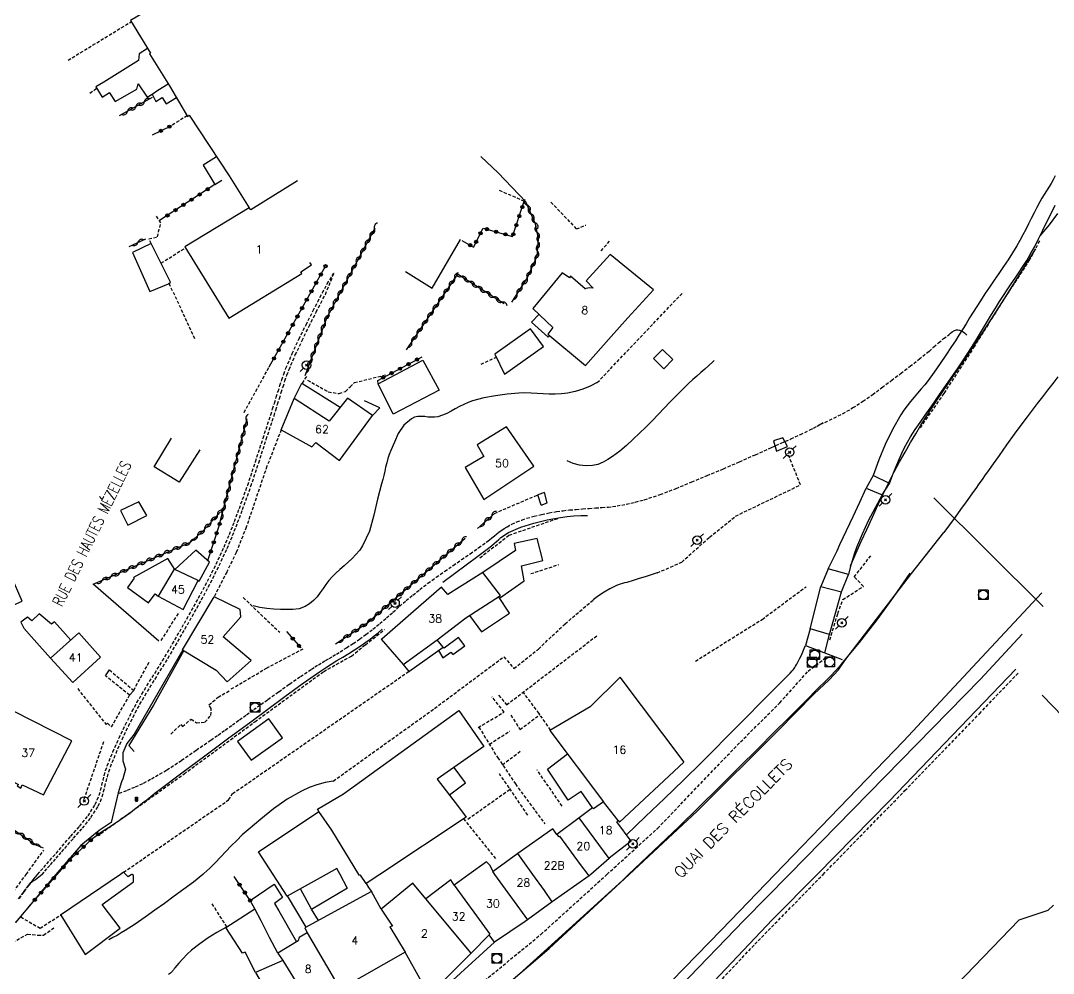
# Model space of a CAD drawing. Header units: millimetres. Extents: x 254999 to 256000, y 142999 to 144000.
# Drawn here: x 255425.9 to 255587.2, y 143655.5 to 143804.4 of the extents above; entities that cross this region are included whole.
import ezdxf
from ezdxf.enums import TextEntityAlignment as Align

# ---------------------------------------------------------------- set-up
doc = ezdxf.new("R2010")
doc.units = ezdxf.units.MM
doc.linetypes.add('DASHED', pattern=[0.75, 0.5, -0.25])
doc.layers.get('0').update_dxf_attribs({"linetype": 'CONTINUOUS'})
for name, color, linetype in [('W0001', 6, 'DASHED'), ('W0008', 7, 'CONTINUOUS'), ('W0010', 4, 'CONTINUOUS'), ('W0014', 7, 'CONTINUOUS'), ('W0017', 7, 'CONTINUOUS'), ('W0070', 7, 'DASHED'), ('W0071', 7, 'CONTINUOUS'), ('W0101', 7, 'CONTINUOUS'), ('W0104', 1, 'CONTINUOUS'), ('W0105', 7, 'CONTINUOUS'), ('W0112', 1, 'DASHED'), ('W0211', 2, 'CONTINUOUS'), ('W0214', 2, 'CONTINUOUS'), ('W0300', 7, 'CONTINUOUS'), ('W0310', 3, 'CONTINUOUS'), ('W0323', 7, 'CONTINUOUS'), ('W0333', 7, 'CONTINUOUS'), ('W0401', 7, 'CONTINUOUS'), ('W0420', 7, 'CONTINUOUS'), ('W0473', 7, 'CONTINUOUS'), ('W0510', 5, 'CONTINUOUS'), ('W0511', 5, 'CONTINUOUS'), ('W0989', 7, 'CONTINUOUS'), ('W0991', 7, 'CONTINUOUS'), ('W1102', 7, 'CONTINUOUS')]:
    doc.layers.add(name, color=color, linetype=linetype)
doc.styles.get("Standard").update_dxf_attribs({"font": 'romans.shx', "width": 0.85})

# ---------------------------------------------------------------- blocks, each defined once
blk = doc.blocks.new('T473')
for p, q in [((-0.166667, 0.166667), (0.166667, -0.166667)), ((-0.166667, -0.166667), (0.166667, 0.166667)), ((0.500001, 0.500001), (1.000002, 1.000002)), ((-1.000002, -1.000002), (-0.500001, -0.500001))]:
    blk.add_line(p, q)
blk.add_ellipse((0, 0), major_axis=(0.471405, 0.471405), ratio=1, start_param=5.4977871438, end_param=11.780972451)
blk = doc.blocks.new('T401')
for p, q in [((-0.3, 0.3), (0, 0.3)), ((-0.3, -0.25), (-0.3, 0.3)), ((-0.3, 0.15), (0, 0.15)), ((-0.3, 0), (0, 0)), ((0, 0.3), (0, -0.25)), ((-0.3, -0.15), (0, -0.15)), ((-0.3, -0.25), (-0.3, -0.3)), ((-0.3, -0.3), (0, -0.3)), ((0, -0.3), (0, -0.25))]:
    blk.add_line(p, q)
blk = doc.blocks.new('T420')
for p, q in [((0.75, 0.75), (-0.75, 0.75)), ((-0.75, 0.75), (-0.75, -0.75)), ((0.75, 0.75), (0.75, -0.75)), ((0.75, -0.75), (-0.75, -0.75))]:
    blk.add_line(p, q)
blk.add_ellipse((0, 0), major_axis=(-0.53, 0.53), ratio=1, start_param=3.926991, end_param=10.210176)
blk = doc.blocks.new('t310o')
at = {"color": 0, "linetype": 'Continuous'}
for centre, start, end in [((-0.5, 0.38), 216.8699, 323.1304), ((0.5, -0.37), 36.8699, 143.1303)]:
    blk.add_arc(centre, 0.625, start, end, dxfattribs=at)
blk = doc.blocks.new('t323o')
at = {"color": 0, "linetype": 'Continuous'}
for radius in [0.25, 0.15]:
    blk.add_circle((0, 0), radius, dxfattribs=at)

msp = doc.modelspace()

# ---------------------------------------------------------------- linework, layer by layer
at = {"layer": 'W0001'}
for points in [[(255429.26, 143671), (255429.7, 143671.51), (255430.14, 143672.02), (255430.59, 143672.52), (255431.04, 143673.03), (255431.48, 143673.53), (255431.92, 143674.04), (255432.36, 143674.55), (255432.8, 143675.07), (255434.16, 143676.65), (255435.57, 143678.22), (255436.9, 143679.87), (255438.03, 143681.67), (255438.37, 143682.4), (255438.65, 143683.16), (255438.89, 143683.93), (255439.09, 143684.71), (255439.27, 143685.49), (255439.47, 143686.26), (255439.69, 143687.03), (255439.95, 143687.79), (255440.82, 143689.95), (255441.76, 143692.08), (255442.77, 143694.18), (255443.83, 143696.25), (255444.56, 143697.59), (255445.32, 143698.92), (255446.12, 143700.22), (255446.92, 143701.52), (255447.73, 143702.82), (255448.54, 143704.11), (255449.33, 143705.42), (255450.1, 143706.74), (255451.97, 143710), (255453.81, 143713.26), (255455.6, 143716.57), (255457.27, 143719.93), (255458.18, 143721.91), (255459.02, 143723.93), (255459.82, 143725.96), (255460.59, 143728), (255461.89, 143731.64), (255463.11, 143735.3), (255464.3, 143738.98), (255465.5, 143742.65), (255465.79, 143743.55), (255466.07, 143744.46), (255466.35, 143745.37), (255466.63, 143746.28), (255466.91, 143747.19), (255467.21, 143748.09), (255467.52, 143748.99), (255467.86, 143749.88), (255468.83, 143752.16), (255469.88, 143754.41), (255470.98, 143756.63), (255472.09, 143758.85), (255472.8, 143760.24), (255473.53, 143761.62), (255474.95, 143765.1)], [(255517.5, 143671), (255525.41, 143678.19), (255538.36, 143691.69), (255544.51, 143697.8), (255548.93, 143702.75), (255551.75, 143704.91)], [(255429.26, 143671), (255429.03, 143670.76), (255428.77, 143670.55), (255428.5, 143670.36), (255428.22, 143670.18), (255427.95, 143670), (255427.68, 143669.8), (255427.43, 143669.58), (255427.2, 143669.34), (255426.4, 143668.27), (255425.61, 143667.18)], [(255484.45, 143642.47), (255487.91, 143646.83), (255495.49, 143652.03), (255507.18, 143661.62), (255517.5, 143671)]]:
    msp.add_lwpolyline(points, dxfattribs=at)
at = {"layer": 'W0008'}
for points in [[(255520.55, 143677.21), (255523.53, 143680.03), (255526.5, 143682.88), (255529.45, 143685.73), (255532.38, 143688.61), (255534.24, 143690.46), (255536.09, 143692.32), (255537.94, 143694.19), (255539.78, 143696.06), (255541.08, 143697.37), (255542.39, 143698.68), (255543.69, 143699.99), (255544.99, 143701.31), (255545.36, 143701.68), (255545.74, 143702.04), (255546.11, 143702.42), (255546.47, 143702.81), (255546.61, 143702.98), (255546.74, 143703.16), (255546.87, 143703.35), (255546.99, 143703.53), (255547.16, 143703.84), (255547.33, 143704.14), (255547.49, 143704.45), (255547.64, 143704.77), (255547.88, 143705.27), (255548.11, 143705.77), (255548.33, 143706.28), (255548.54, 143706.79)], [(255548.54, 143706.79), (255554.27, 143704.6)]]:
    msp.add_lwpolyline(points, dxfattribs=at)
at = {"layer": 'W0010'}
for points in [[(255555.57, 143719.22), (255556.41, 143721.12), (255557.25, 143723.02), (255558.11, 143724.91), (255558.97, 143726.8), (255559.61, 143728.2), (255560.26, 143729.59), (255560.91, 143730.98), (255561.59, 143732.35), (255562.4, 143733.9), (255563.23, 143735.44), (255564.08, 143736.96), (255564.95, 143738.48), (255565.75, 143739.83), (255566.57, 143741.18), (255567.4, 143742.51), (255568.25, 143743.84), (255569.11, 143745.15), (255569.99, 143746.46), (255570.88, 143747.76), (255571.77, 143749.06), (255572.66, 143750.35), (255573.55, 143751.65), (255574.43, 143752.95), (255575.3, 143754.27), (255577.64, 143757.85), (255579.95, 143761.46), (255582.23, 143765.08), (255584.49, 143768.72)], [(255491.85, 143716.66), (255493.69, 143718.01), (255495.53, 143719.37), (255497.36, 143720.74), (255499.19, 143722.12), (255499.55, 143722.41), (255499.9, 143722.71), (255500.25, 143723.02), (255500.6, 143723.32), (255500.95, 143723.62), (255501.33, 143723.91), (255501.71, 143724.17), (255502.12, 143724.4), (255504.07, 143725.25), (255506.1, 143725.9), (255508.16, 143726.38), (255510.24, 143726.78), (255511.29, 143726.94), (255512.35, 143727.04), (255513.41, 143727.08), (255514.47, 143727.06)], [(255528.76, 143678.45), (255531.86, 143681.51), (255534.97, 143684.58), (255538.07, 143687.65), (255541.16, 143690.73), (255543.54, 143693.1), (255545.92, 143695.47), (255548.3, 143697.85), (255550.66, 143700.24), (255551.54, 143701.11), (255552.42, 143701.98), (255553.29, 143702.87), (255554.12, 143703.79), (255556.98, 143707.23), (255559.72, 143710.76), (255562.34, 143714.38), (255564.86, 143718.08)], [(255438.7, 143677.74), (255439.64, 143678.33), (255440.57, 143678.95), (255441.5, 143679.57), (255442.41, 143680.22), (255443.06, 143680.69), (255443.71, 143681.18), (255444.34, 143681.67), (255444.98, 143682.17), (255445.61, 143682.67), (255446.25, 143683.17), (255446.88, 143683.67), (255447.52, 143684.16), (255451.09, 143686.85), (255454.67, 143689.53), (255458.26, 143692.19), (255461.86, 143694.84), (255464.53, 143696.82), (255467.21, 143698.81), (255469.9, 143700.77), (255472.63, 143702.67), (255473.52, 143703.27), (255474.43, 143703.84), (255475.34, 143704.4), (255476.26, 143704.96), (255477.17, 143705.51), (255478.08, 143706.08), (255478.98, 143706.67), (255479.86, 143707.28), (255480.51, 143707.76), (255481.15, 143708.26), (255481.77, 143708.77), (255482.39, 143709.3)], [(255451.43, 143705.98), (255446.69, 143697.46), (255442.83, 143691.13), (255443.67, 143690.21)], [(255520.9, 143671), (255528.76, 143678.45)], [(255496.67, 143635.46), (255489.25, 143643.39), (255501.02, 143652.93), (255519.92, 143670.07), (255520.9, 143671)]]:
    msp.add_lwpolyline(points, dxfattribs=at)
at = {"layer": 'W0014'}
for points in [[(255552.05, 143718.72), (255552.53, 143719.67), (255552.99, 143720.63), (255553.45, 143721.58), (255553.91, 143722.54), (255554.95, 143724.74), (255555.98, 143726.94), (255557, 143729.14), (255558.01, 143731.35)], [(255560.51, 143730.28), (255559.39, 143728.28), (255558.34, 143726.24), (255557.38, 143724.16), (255556.51, 143722.05), (255556.13, 143721.02), (255555.8, 143719.99), (255555.51, 143718.94), (255555.26, 143717.88)], [(255549.25, 143709.35), (255550.94, 143715.98)], [(255552.3, 143708.48), (255554.17, 143715.15)], [(255490.34, 143652.19), (255491.07, 143652.33), (255499.93, 143660.44)]]:
    msp.add_lwpolyline(points, dxfattribs=at)
at = {"layer": 'W0017'}
msp.add_lwpolyline([(255504.85, 143776.07), (255500.54, 143780.59), (255497.8, 143783.17)], dxfattribs=at)
at = {"layer": 'W0070'}
for points in [[(255428.57, 143671), (255429.04, 143671.55), (255429.52, 143672.1), (255430, 143672.65), (255430.49, 143673.19), (255430.97, 143673.74), (255431.45, 143674.29), (255431.92, 143674.84), (255432.39, 143675.4), (255433.74, 143676.96), (255435.13, 143678.51), (255436.45, 143680.14), (255437.56, 143681.92), (255437.9, 143682.64), (255438.18, 143683.39), (255438.41, 143684.16), (255438.61, 143684.93), (255438.79, 143685.7), (255438.98, 143686.47), (255439.2, 143687.23), (255439.46, 143687.98), (255440.34, 143690.15), (255441.28, 143692.29), (255442.3, 143694.41), (255443.36, 143696.49), (255444.09, 143697.84), (255444.86, 143699.16), (255445.65, 143700.48), (255446.46, 143701.78), (255447.27, 143703.07), (255448.08, 143704.37), (255448.88, 143705.68), (255449.65, 143707), (255451.5, 143710.25), (255453.34, 143713.51), (255455.12, 143716.8), (255456.8, 143720.15), (255457.69, 143722.13), (255458.53, 143724.13), (255459.33, 143726.15), (255460.09, 143728.18), (255461.39, 143731.82), (255462.61, 143735.48), (255463.8, 143739.15), (255465, 143742.82), (255465.29, 143743.72), (255465.58, 143744.63), (255465.85, 143745.55), (255466.13, 143746.46), (255466.42, 143747.37), (255466.71, 143748.28), (255467.03, 143749.18), (255467.37, 143750.07), (255468.34, 143752.37), (255469.4, 143754.63), (255470.5, 143756.86), (255471.62, 143759.08), (255472.33, 143760.48), (255473.06, 143761.87), (255473.81, 143763.25), (255474.95, 143765.1), (255474.95, 143765.1)], [(255567.83, 143752.71), (255568.56, 143753.41), (255569.32, 143754.07), (255570.11, 143754.71), (255570.91, 143755.32), (255571.18, 143755.54), (255571.46, 143755.77), (255571.78, 143755.97), (255572.13, 143756.08), (255572.35, 143756.09), (255572.56, 143756.05), (255572.75, 143755.97), (255572.94, 143755.88), (255573.16, 143755.75), (255573.37, 143755.6), (255573.55, 143755.42), (255573.72, 143755.23)], [(255567.83, 143752.71), (255566.41, 143751.57), (255564.99, 143750.44), (255563.55, 143749.32), (255562.09, 143748.23), (255560.61, 143747.11), (255559.12, 143746), (255557.61, 143744.93), (255556.04, 143743.93), (255554.7, 143743.16), (255553.33, 143742.44), (255551.93, 143741.77), (255550.5, 143741.15)], [(255517.66, 143728.38), (255519.1, 143728.58), (255520.53, 143728.84), (255521.94, 143729.16), (255523.35, 143729.54), (255525.85, 143730.35), (255528.31, 143731.3), (255530.75, 143732.31), (255533.17, 143733.32), (255535.7, 143734.37), (255538.21, 143735.46), (255540.71, 143736.57), (255543.21, 143737.69), (255544.72, 143738.36), (255546.23, 143739.03), (255547.73, 143739.72), (255549.22, 143740.45), (255549.78, 143740.74), (255550.33, 143741.03), (255550.87, 143741.34), (255551.41, 143741.66)], [(255441.33, 143683.67), (255442.61, 143684.16), (255443.88, 143684.7), (255445.12, 143685.28), (255446.34, 143685.92), (255448.74, 143687.32), (255451.07, 143688.84), (255453.35, 143690.42), (255455.64, 143692), (255456.76, 143692.77), (255457.88, 143693.56), (255459, 143694.35), (255460.11, 143695.15), (255461.22, 143695.95), (255462.33, 143696.75), (255463.44, 143697.55), (255464.56, 143698.34), (255466.24, 143699.54), (255467.92, 143700.74), (255469.62, 143701.93), (255471.34, 143703.08), (255471.89, 143703.43), (255472.45, 143703.77), (255473.01, 143704.1), (255473.57, 143704.43), (255474.14, 143704.76), (255474.7, 143705.09), (255475.26, 143705.43), (255475.81, 143705.77), (255476.84, 143706.42), (255477.87, 143707.08), (255478.88, 143707.76), (255479.86, 143708.47), (255480.95, 143709.31), (255482.01, 143710.18), (255483.05, 143711.07), (255484.08, 143711.97), (255485.11, 143712.88), (255486.14, 143713.77), (255487.19, 143714.65), (255488.27, 143715.51), (255489.55, 143716.48), (255490.85, 143717.43), (255492.17, 143718.36), (255493.49, 143719.28), (255494.81, 143720.19), (255496.14, 143721.11), (255497.45, 143722.04), (255498.76, 143722.98), (255499.15, 143723.27), (255499.54, 143723.57), (255499.92, 143723.88), (255500.3, 143724.19), (255500.68, 143724.5), (255501.08, 143724.79), (255501.48, 143725.07), (255501.9, 143725.33), (255502.65, 143725.72), (255503.43, 143726.06), (255504.21, 143726.37), (255505.01, 143726.64), (255506.15, 143726.97), (255507.31, 143727.25), (255508.48, 143727.49), (255509.65, 143727.69), (255510.66, 143727.83), (255511.67, 143727.94), (255512.69, 143728.03), (255513.71, 143728.11), (255514.71, 143728.19), (255515.72, 143728.26), (255516.73, 143728.33), (255517.74, 143728.38)], [(255425.61, 143667.18), (255426.4, 143668.27), (255427.2, 143669.34), (255427.54, 143669.76), (255427.88, 143670.18), (255428.22, 143670.59), (255428.57, 143671)]]:
    msp.add_lwpolyline(points, dxfattribs=at)
at = {"layer": 'W0071'}
for points in [[(255587.52, 143780.14), (255587.21, 143779.54), (255586.88, 143778.95), (255586.53, 143778.38), (255586.17, 143777.81), (255585.82, 143777.23), (255585.47, 143776.66), (255585.14, 143776.07), (255584.68, 143775.22), (255584.24, 143774.36), (255583.8, 143773.5), (255583.37, 143772.63), (255582.93, 143771.77), (255582.48, 143770.91), (255582.02, 143770.06), (255581.54, 143769.22), (255580.86, 143768.12), (255580.17, 143767.03), (255579.45, 143765.96), (255578.73, 143764.89), (255578, 143763.83), (255577.27, 143762.77), (255576.55, 143761.7), (255575.84, 143760.62), (255575.27, 143759.73), (255574.71, 143758.84), (255574.16, 143757.94), (255573.61, 143757.04), (255573.06, 143756.15), (255572.5, 143755.25), (255571.94, 143754.36), (255571.36, 143753.48), (255570.46, 143752.14), (255569.55, 143750.81), (255568.62, 143749.49), (255567.67, 143748.19), (255567.15, 143747.51), (255566.6, 143746.85), (255566.04, 143746.2), (255565.48, 143745.55), (255564.93, 143744.89), (255564.39, 143744.22), (255563.89, 143743.52), (255563.42, 143742.8), (255562.12, 143740.53), (255560.97, 143738.18), (255559.96, 143735.77), (255559.1, 143733.3)], [(255561.66, 143732.05), (255562, 143733.04), (255562.37, 143734.02), (255562.77, 143734.99), (255563.19, 143735.96), (255563.59, 143736.82), (255564.01, 143737.68), (255564.45, 143738.52), (255564.92, 143739.35), (255565.65, 143740.5), (255566.42, 143741.63), (255567.22, 143742.74), (255568, 143743.86), (255568.72, 143744.91), (255569.46, 143745.96), (255570.19, 143747.01), (255570.93, 143748.06), (255571.66, 143749.11), (255572.38, 143750.16), (255573.1, 143751.22), (255573.8, 143752.29), (255574.45, 143753.31), (255575.09, 143754.33), (255575.72, 143755.36), (255576.34, 143756.4), (255576.95, 143757.43), (255577.58, 143758.46), (255578.2, 143759.49), (255578.84, 143760.52), (255579.44, 143761.44), (255580.05, 143762.35), (255580.66, 143763.26), (255581.28, 143764.16), (255581.89, 143765.07), (255582.5, 143765.99), (255583.08, 143766.92), (255583.65, 143767.86), (255584.34, 143769.11), (255584.98, 143770.38), (255585.61, 143771.66), (255586.24, 143772.94), (255586.9, 143774.24), (255587.55, 143775.55)]]:
    msp.add_lwpolyline(points, dxfattribs=at)
at = {"layer": 'W0101'}
for points in [[(255446.53, 143806.44), (255443.07, 143804.4), (255446.22, 143799.3), (255446.22, 143799.3)], [(255446.22, 143799.3), (255446.22, 143799.29), (255446.06, 143799.21), (255449.16, 143794.18), (255449.16, 143794.18)], [(255449.16, 143794.18), (255452, 143789.43), (255452.27, 143789.6), (255452.26, 143789.6)], [(255452.26, 143789.6), (255452.26, 143789.6), (255458.48, 143780.13)], [(255458.48, 143780.13), (255461.61, 143775.16)], [(255461.61, 143775.16), (255451.56, 143769.03), (255458.45, 143757.93)], [(255486.05, 143765.2), (255486.05, 143765.2), (255490.21, 143762.59), (255494.63, 143770.18), (255494.63, 143770.18)], [(255458.45, 143757.93), (255469.83, 143764.89), (255469.69, 143765.14), (255471.36, 143766.25), (255471.1, 143766.6), (255471.1, 143766.6), (255471.1, 143766.6), (255471.1, 143766.6)], [(255466.63, 143740.48), (255471.43, 143737.78), (255472.02, 143738.47), (255475.75, 143735.66), (255480.9, 143742.68), (255476.96, 143745.43), (255474.1, 143741.83), (255468.63, 143745.34)], [(255466.63, 143740.48), (255468.63, 143745.34)], [(255417.14, 143709.71), (255426.15, 143713.68), (255422.67, 143721.6)], [(255453.65, 143716.92), (255449.92, 143718.67), (255447.41, 143714.47)], [(255485.67, 143703.8), (255491, 143707.63), (255495.46, 143711.09), (255500.87, 143714.6), (255498.14, 143718.17), (255492.66, 143714.72)], [(255451.3, 143712.4), (255453.65, 143716.92)], [(255492.66, 143714.72), (255491.64, 143715.87), (255487.28, 143712.06), (255482.37, 143707.75)], [(255447.41, 143714.47), (255451.3, 143712.4)], [(255451.23, 143706.11), (255456.47, 143702.91), (255458.18, 143701.07), (255461.91, 143704.43), (255457.54, 143708.12), (255457.54, 143708.13), (255460.33, 143711.25), (255460.21, 143712.38), (255456.14, 143714.37)], [(255451.23, 143706.11), (255456.14, 143714.37)], [(255482.26, 143707.77), (255485.67, 143703.8)], [(255482.37, 143707.75), (255482.26, 143707.77)], [(255593.84, 143703.88), (255600.92, 143696.6), (255602.17, 143694.17), (255597.68, 143689.85), (255597.68, 143689.84), (255603.37, 143684.67), (255608.16, 143682.7), (255606.09, 143677.89), (255605.13, 143678.74), (255585.5, 143699)], [(255529.55, 143688.55), (255519.55, 143701.81), (255514.88, 143697.19), (255508.58, 143693.46), (255516.99, 143682.34)], [(255519.27, 143679.41), (255519.46, 143679.15), (255529.52, 143688.54)], [(255516.99, 143682.34), (255516.99, 143682.34), (255515.4, 143681.23), (255515.24, 143681.39), (255513.19, 143679.84)], [(255513.19, 143679.84), (255509.69, 143677.22)], [(255521.29, 143676.2), (255519.06, 143679.22), (255519.27, 143679.41)], [(255509.69, 143677.22), (255509.7, 143677.23), (255509.06, 143678.14), (255503.59, 143674.28)], [(255521.29, 143676.2), (255517.88, 143673.52), (255517.84, 143673.48)], [(255499.22, 143672.46), (255498.67, 143672.98), (255495.94, 143671)], [(255503.59, 143674.28), (255503.59, 143674.28), (255499.73, 143671.48)], [(255517.84, 143673.48), (255514.99, 143671)], [(255499.73, 143671.48), (255499.22, 143672.46)], [(255489.23, 143667.19), (255487.18, 143669.62), (255482.24, 143665.58)], [(255493.62, 143669.31), (255493.1, 143670.16), (255489.23, 143667.19), (255489.23, 143667.19)], [(255495.94, 143671), (255493.63, 143669.32), (255493.62, 143669.31)], [(255514.73, 143670.77), (255508.95, 143666.73), (255508.95, 143666.73)], [(255514.99, 143671), (255514.73, 143670.77)], [(255480.72, 143668.33), (255470.34, 143662.66), (255470.69, 143661.85)], [(255482.24, 143665.58), (255480.72, 143668.33)], [(255508.95, 143666.73), (255505.11, 143663.93)], [(255587.29, 143666.22), (255586.38, 143665.35), (255581.88, 143663.85), (255544.47, 143625.07), (255544.47, 143625.07)], [(255505.11, 143663.93), (255504.76, 143663.67), (255504.76, 143663.67), (255499.93, 143660.44), (255499.11, 143661.58)], [(255470.69, 143661.85), (255470.69, 143661.85), (255469.41, 143661.13), (255469.27, 143660.64), (255466.1, 143658.72), (255466.87, 143657.55)], [(255499.11, 143661.58), (255496.28, 143658.72)], [(255485.99, 143658.83), (255485.99, 143658.83), (255475.82, 143653.08), (255475.82, 143653.08)], [(255496.28, 143658.72), (255491.53, 143653.92), (255488.54, 143654.25), (255485.99, 143658.83)], [(255466.87, 143657.55), (255462.61, 143655.66), (255466.94, 143648.26)]]:
    msp.add_lwpolyline(points, dxfattribs=at)
for points in [[(255514.18, 143750.5), (255518.18, 143755.05), (255518.18, 143755.06), (255520.79, 143757.97), (255520.78, 143757.97), (255524.79, 143762.32), (255517.99, 143767.85), (255514.25, 143763.74), (255515.36, 143762.57), (255515.35, 143762.57), (255514.71, 143762.66), (255514.07, 143762.49), (255514.09, 143762.49), (255511.8, 143764.46), (255511.66, 143764.22), (255510.53, 143765), (255505.95, 143759.41), (255509.07, 143756.43), (255508.27, 143755.38)], [(255498.28, 143729.55), (255506.08, 143734.77), (255501.81, 143740.95), (255497.26, 143738.11), (255498.3, 143736.31), (255495.34, 143734.57)], [(255434.06, 143701), (255438.41, 143704.94), (255435, 143708.73), (255430.61, 143704.77)], [(255420.15, 143687.88), (255425.56, 143685.04), (255425.39, 143684.85), (255425.95, 143684.49), (255426.17, 143685.01), (255429.5, 143683.45), (255433.94, 143691.87), (255424.8, 143696.48), (255424.68, 143696.55)]]:
    msp.add_lwpolyline(points, close=True, dxfattribs=at)
at = {"layer": 'W0104'}
for points in [[(255445.75, 143800.06), (255444.44, 143799.21), (255444.33, 143798.17), (255438.91, 143794.75), (255438.91, 143794.75), (255437.66, 143794.07), (255438.66, 143792.45), (255439.8, 143793.14), (255439.8, 143793.13), (255440.69, 143791.74), (255444.07, 143793.69), (255444.3, 143794.49), (255445.66, 143792.45), (255446.45, 143792.88), (255447.06, 143791.73), (255448.01, 143792.38), (255448.64, 143791.38), (255450.25, 143792.36)], [(255446.45, 143792.88), (255447.36, 143793.51), (255448.95, 143794.52)], [(255456.51, 143783.12), (255454.42, 143781.79), (255456.26, 143778.78), (255457.34, 143779.48)], [(255506.9, 143758.51), (255505.75, 143757.26), (255508.33, 143754.94), (255508.54, 143755.15)], [(255468.63, 143745.34), (255469.87, 143747.73)], [(255469.87, 143747.73), (255475.81, 143743.98)], [(255480.9, 143742.68), (255482.03, 143743.91), (255479.65, 143744.97)], [(255453.89, 143737.31), (255450.66, 143732.3), (255446.77, 143734.7), (255449.48, 143739.15)], [(255585.68, 143712.86), (255568.58, 143729.85)], [(255500.74, 143714.16), (255504.58, 143716.85), (255504.14, 143719.21), (255504.14, 143719.2), (255507.52, 143720.05), (255506.63, 143723.5), (255503.02, 143722.69), (255503.21, 143721.63), (255498.14, 143718.17)], [(255453.65, 143716.92), (255453.82, 143716.84), (255455.43, 143719.81), (255453.28, 143721.65), (255449.99, 143718.64)], [(255450, 143718.63), (255448.91, 143720.37), (255443.53, 143717.41), (255443.66, 143717.28), (255442.61, 143715.81), (255445.89, 143713.44), (255446.91, 143714.83), (255447.41, 143714.47)], [(255496.03, 143711.46), (255497.92, 143708.91), (255502.31, 143711.83), (255500.58, 143714.4)], [(255433.74, 143707.6), (255431.22, 143710.47), (255430.72, 143710.08), (255428.8, 143711.72), (255427.69, 143710.63), (255427.01, 143711.2), (255425.97, 143710.41), (255426.44, 143709.49), (255428.02, 143707.67), (255430.61, 143704.77)], [(255485.67, 143703.8), (255486.56, 143702.72), (255491.91, 143706.48), (255491, 143707.63)], [(255491.18, 143705.96), (255491.87, 143704.82), (255493.1, 143705.72), (255493.44, 143705.34), (255495.33, 143706.72), (255494.3, 143708.04), (255492.08, 143706.34), (255491.91, 143706.48)], [(255472.49, 143680.83), (255472.3, 143681.2), (255476.36, 143683.61), (255494.37, 143696.62), (255498.27, 143690.98), (255491, 143685.87), (255494.32, 143681.58), (255495.5, 143679.97), (255482.01, 143671)], [(255515.24, 143681.39), (255513.47, 143683.95), (255511.45, 143682.58), (255508.21, 143687.45), (255511.33, 143689.83)], [(255492.89, 143683.43), (255495.42, 143685.32), (255493.65, 143687.73)], [(255465.37, 143671), (255463.09, 143674.51), (255472.49, 143680.83)], [(255478.74, 143671), (255474.53, 143677.92), (255472.49, 143680.83)], [(255442.33, 143671), (255441.99, 143671.33), (255442, 143671.33), (255441.51, 143671)], [(255475.81, 143671), (255475.3, 143671.93), (255473.63, 143671)], [(255441.51, 143671), (255432.17, 143664.66), (255432.18, 143664.65), (255436.02, 143658.51)], [(255436.02, 143658.51), (255441.45, 143662.58), (255438.68, 143666.32), (255443.57, 143669.82), (255443.55, 143670.81), (255443.34, 143671)], [(255443.26, 143671), (255442.71, 143670.64), (255442.33, 143671)], [(255443.34, 143671), (255443.31, 143671.03), (255443.26, 143671)], [(255473.63, 143671), (255467.57, 143667.62), (255465.37, 143671)], [(255471.36, 143665.55), (255476.96, 143668.9), (255476.95, 143668.9), (255475.81, 143671)], [(255479.89, 143669.59), (255479.01, 143670.87), (255478.85, 143670.82), (255478.74, 143671)], [(255482.01, 143671), (255479.89, 143669.59), (255479.89, 143669.58), (255480.27, 143668.97), (255480.27, 143668.98), (255480.72, 143668.33)], [(255462.48, 143665.65), (255461.79, 143666.91), (255465.53, 143669.47), (255466.82, 143667.4), (255465.57, 143666.47), (255466.26, 143665.3), (255466.26, 143665.31), (255469.01, 143660.49)], [(255471.36, 143665.55), (255469.64, 143668.77)], [(255470.55, 143662.77), (255467.61, 143667.64)], [(255462.61, 143655.66), (255460.98, 143658.84), (255460.58, 143658.71), (255457.98, 143662.71), (255462.48, 143665.65)], [(255466.1, 143658.72), (255464.82, 143661.15), (255463.49, 143663.77), (255462.48, 143665.65)], [(255472.44, 143663.8), (255471.36, 143665.55)]]:
    msp.add_lwpolyline(points, dxfattribs=at)
for points in [[(255446.1, 143762.08), (255449.01, 143763.28), (255449.32, 143763.51), (255446.32, 143769.56), (255443.4, 143768.16)], [(255501.52, 143749.14), (255507.58, 143753.48), (255505.59, 143756.23), (255500, 143752.3)], [(255524.8, 143751.6), (255526.41, 143750), (255527.82, 143751.47), (255526.19, 143753.03)], [(255481.77, 143747.62), (255488.77, 143751.33), (255491.29, 143746.64), (255484.12, 143742.93)], [(255442.67, 143725.58), (255445.61, 143727.05), (255444.39, 143729.22), (255441.53, 143727.87)], [(255461.95, 143688.83), (255466.83, 143692.36), (255464.71, 143695.33), (255459.82, 143691.77)]]:
    msp.add_lwpolyline(points, close=True, dxfattribs=at)
at = {"layer": 'W0105'}
for points in [[(255543.98, 143737.12), (255545.74, 143737.83), (255544.97, 143739.19), (255543.52, 143738.76)], [(255543.52, 143738.76), (255543.98, 143737.12)], [(255507.23, 143728.7), (255508.15, 143729.06), (255507.75, 143730.67), (255506.7, 143730.3)], [(255507.23, 143728.7), (255506.7, 143730.3)], [(255551.53, 143705.64), (255552.3, 143708.48), (255549.25, 143709.35), (255548.54, 143706.79)], [(255451.24, 143706.1), (255443.67, 143692.89), (255442.52, 143691.46), (255441.87, 143690.01), (255441.9, 143688.76), (255442.31, 143687.45), (255441.86, 143685.92), (255441.67, 143685.46), (255441.15, 143683.74), (255440.05, 143679.12), (255438.18, 143677.85), (255435.33, 143675.51), (255431.42, 143671)], [(255439.16, 143702.05), (255439.78, 143702.95)], [(255442.93, 143698.99), (255443.58, 143699.76)], [(255431.42, 143671), (255431.05, 143670.57), (255425.12, 143663.48), (255422.77, 143665.6)]]:
    msp.add_lwpolyline(points, dxfattribs=at)
for points in [[(255558.01, 143731.35), (255560.51, 143730.28), (255561.66, 143732.05), (255559.1, 143733.3)], [(255554.17, 143715.15), (255555.26, 143717.88), (255552.05, 143718.72), (255550.94, 143715.98)]]:
    msp.add_lwpolyline(points, close=True, dxfattribs=at)
at = {"layer": 'W0112'}
for points in [[(255433.32, 143798.2), (255443.19, 143804.21)], [(255436.72, 143793.06), (255437.73, 143793.78)], [(255451.93, 143789.54), (255449.36, 143787.92)], [(255504.63, 143776.15), (255500.53, 143777.94)], [(255508.76, 143776.04), (255512.74, 143771.84), (255514.19, 143772.44)], [(255446.32, 143769.56), (255445.95, 143770.28), (255447.3, 143770.6), (255447.81, 143772.79), (255447.04, 143774.03)], [(255516.61, 143768.43), (255517.94, 143769.96)], [(255566.48, 143740.78), (255570.21, 143746.16), (255574.85, 143753.34), (255579.23, 143760.33), (255583.49, 143766.9), (255585.21, 143770.14)], [(255447.84, 143766.5), (255451.65, 143768.89)], [(255449.09, 143763.35), (255453.11, 143754.7)], [(255515.99, 143747.83), (255529.44, 143761.98)], [(255497.84, 143750.7), (255500.24, 143751.81)], [(255460.83, 143743.18), (255464.77, 143750.32)], [(255470.56, 143748.79), (255469.87, 143747.73)], [(255470.75, 143748.23), (255473.98, 143746.39), (255475.7, 143746.11), (255476.66, 143746.47), (255477.38, 143747.19), (255478.07, 143747.83), (255483.1, 143749.09)], [(255466.63, 143740.48), (255464.4, 143734.76), (255464.39, 143734.76), (255461.17, 143725.26), (255459.6, 143721.31), (255458.12, 143718.25), (255458.11, 143718.24), (255456.14, 143714.37)], [(255537.61, 143726.98), (255547.75, 143731.87), (255545.77, 143736.75)], [(255499.93, 143727.4), (255506.7, 143730.3)], [(255497.65, 143720.48), (255502.25, 143724.02), (255509.96, 143726.67)], [(255525.37, 143718.1), (255529.19, 143719.8), (255533.54, 143723.7), (255537.61, 143726.98)], [(255552.33, 143707.63), (255553.58, 143711.77), (255554.36, 143713.93), (255557.58, 143716), (255556.14, 143717.49), (255556.13, 143717.48), (255558.72, 143720.78)], [(255505.61, 143717.99), (255509.97, 143719.4)], [(255531.33, 143704.32), (255541.75, 143710.85), (255548.62, 143715.95)], [(255460.69, 143714.25), (255466.39, 143708.83)], [(255474.76, 143685.59), (255490.58, 143696.94), (255501.41, 143705.01), (255502.99, 143703.17), (255506.8, 143706.2), (255510.96, 143710.15), (255515.36, 143713.88)], [(255447.87, 143707.56), (255450.73, 143711.98)], [(255438.44, 143677.4), (255451.45, 143686.71), (255462.51, 143694.85), (255473.26, 143702.71), (255477.6, 143705.12), (255479.78, 143706.89), (255482.75, 143709.27)], [(255500.59, 143698.99), (255501.84, 143697.49), (255515.95, 143708.31)], [(255458.82, 143699.97), (255464.34, 143703.23), (255470.05, 143706.26)], [(255439.78, 143702.95), (255443.58, 143699.76), (255446, 143704.19)], [(255434.83, 143700.03), (255439.28, 143694.41), (255439.51, 143694.62), (255440.11, 143694.05), (255442.93, 143698.99), (255439.16, 143702.05)], [(255442, 143671.33), (255458.41, 143682.65), (255459.04, 143683.62), (255486.56, 143702.72)], [(255551.27, 143671), (255564.06, 143684.09), (255575.7, 143696.11), (255581.88, 143702.62)], [(255455.33, 143697.5), (255456.76, 143698.69), (255458.6, 143699.75)], [(255497.4, 143693.95), (255501.45, 143696.37), (255499.55, 143698.75)], [(255508.7, 143693.53), (255506.9, 143696.16), (255504.43, 143699.48)], [(255449.38, 143692.91), (255450.97, 143694.44), (255451.2, 143694.12), (255452.57, 143695.27), (255453.39, 143694.67), (255454.71, 143694.79), (255455.65, 143695.83), (255455.68, 143696.9), (255455.33, 143697.5)], [(255502.5, 143695.87), (255503.93, 143693.64), (255507.03, 143695.97)], [(255497.52, 143694.02), (255500.44, 143689.24), (255503.2, 143685.13)], [(255499.15, 143691.35), (255502.35, 143693.4)], [(255435.84, 143682.76), (255438.96, 143691.89)], [(255501.18, 143688.14), (255504.15, 143690.37)], [(255510.5, 143681.68), (255506.59, 143687.35)], [(255505.14, 143680.27), (255502.24, 143684.53), (255502.24, 143684.53), (255500.71, 143686.71)], [(255495.8, 143679.65), (255502.38, 143684.33)], [(255503.2, 143685.13), (255507.81, 143678.9)], [(255495.09, 143679.7), (255500.09, 143673.5)], [(255426.78, 143671), (255429.52, 143674.77)], [(255422.55, 143665.27), (255426.64, 143670.8), (255426.78, 143671)], [(255540.62, 143660.09), (255551.27, 143671)], [(255458.15, 143662.82), (255455.79, 143666.45)], [(255425.93, 143664.35), (255428.95, 143662.61), (255432.18, 143664.65)], [(255424.65, 143660.36), (255427, 143661.67), (255428.61, 143661.5), (255429.51, 143661.52), (255431.13, 143662.64)], [(255515.97, 143633.33), (255514.98, 143632.29), (255524.74, 143643.23), (255540.62, 143660.09)]]:
    msp.add_lwpolyline(points, dxfattribs=at)
at = {"layer": 'W0211'}
for points in [[(255587.91, 143774.27), (255586.57, 143772.48), (255585.15, 143770.76)], [(255534.25, 143751.27), (255534.04, 143751.07), (255533.42, 143750.5), (255532.79, 143749.95), (255532.16, 143749.41), (255531.53, 143748.86), (255530.91, 143748.31), (255530.3, 143747.73), (255529.32, 143746.78), (255528.36, 143745.8), (255527.41, 143744.81), (255526.47, 143743.82), (255525.52, 143742.83), (255524.57, 143741.85), (255523.59, 143740.89), (255522.6, 143739.94), (255521.59, 143738.98), (255520.57, 143738.02), (255519.5, 143737.11), (255518.36, 143736.29), (255517.65, 143735.84), (255516.9, 143735.41), (255516.11, 143735.06), (255515.26, 143734.87), (255514.24, 143734.82), (255513.23, 143734.93), (255512.25, 143735.19), (255511.31, 143735.61)], [(255515.99, 143747.83), (255514.88, 143747.27), (255513.73, 143746.82), (255512.54, 143746.46), (255511.33, 143746.2), (255510.39, 143746.08), (255509.43, 143746.04), (255508.48, 143746.05), (255507.53, 143746.1), (255506.59, 143746.16), (255505.65, 143746.21), (255504.7, 143746.22), (255503.75, 143746.18), (255501.93, 143746.01), (255500.11, 143745.79), (255498.3, 143745.47), (255496.52, 143745.01), (255495.82, 143744.75), (255495.13, 143744.44), (255494.47, 143744.09), (255493.82, 143743.72), (255493.17, 143743.36), (255492.49, 143743.02), (255491.8, 143742.73), (255491.08, 143742.5), (255490.57, 143742.42), (255490.06, 143742.42), (255489.55, 143742.46), (255489.05, 143742.52), (255488.53, 143742.55), (255487.99, 143742.53), (255487.46, 143742.42), (255486.96, 143742.2), (255485.77, 143741.2), (255484.92, 143739.91), (255484.31, 143738.54), (255483.76, 143737.23), (255483.5, 143736.6), (255483.28, 143735.96), (255483.1, 143735.31), (255482.94, 143734.65), (255482.79, 143733.99), (255482.64, 143733.34), (255482.48, 143732.68), (255482.3, 143732.04), (255481.68, 143729.61), (255481.12, 143727.12), (255480.4, 143724.65), (255479.31, 143722.33), (255478.83, 143721.62), (255478.28, 143720.96), (255477.69, 143720.34), (255477.07, 143719.76), (255476.44, 143719.21), (255475.8, 143718.65), (255475.18, 143718.08), (255474.59, 143717.49), (255474.08, 143716.9), (255473.61, 143716.28), (255473.17, 143715.65), (255472.72, 143715.02), (255472.22, 143714.39), (255471.67, 143713.8), (255471.06, 143713.28), (255470.37, 143712.85), (255469.43, 143712.51), (255468.45, 143712.39), (255467.48, 143712.38), (255466.53, 143712.4), (255465.45, 143712.43), (255464.38, 143712.54), (255463.31, 143712.7), (255462.26, 143712.94)], [(255525.37, 143718.1), (255524.43, 143717.8), (255523.49, 143717.5), (255522.56, 143717.21), (255521.62, 143716.91), (255521.28, 143716.81), (255520.94, 143716.72), (255520.6, 143716.63), (255520.26, 143716.54), (255519.92, 143716.45), (255519.58, 143716.34), (255519.25, 143716.23), (255518.92, 143716.09), (255517.98, 143715.62), (255517.07, 143715.1), (255516.2, 143714.52), (255515.36, 143713.88)], [(255474.76, 143685.59), (255473.47, 143685.35), (255472.21, 143685.01), (255470.97, 143684.57), (255469.78, 143684.03), (255467.54, 143682.74), (255465.43, 143681.24), (255463.42, 143679.62), (255461.46, 143677.97), (255460.55, 143677.16), (255459.68, 143676.32), (255458.83, 143675.45), (255458, 143674.57), (255457.16, 143673.69), (255456.32, 143672.82), (255455.45, 143671.97), (255454.55, 143671.15), (255454.51, 143671.11), (255454.46, 143671.08), (255454.42, 143671.04), (255454.37, 143671)], [(255454.37, 143671), (255452.92, 143669.81), (255451.42, 143668.68), (255449.9, 143667.58), (255448.38, 143666.48), (255446.87, 143665.39), (255445.36, 143664.31), (255443.83, 143663.25), (255442.27, 143662.24), (255441.63, 143661.85), (255440.99, 143661.48), (255440.34, 143661.12), (255439.68, 143660.78)]]:
    msp.add_lwpolyline(points, dxfattribs=at)
at = {"layer": 'W0214'}
msp.add_lwpolyline([(255457.98, 143662.71), (255456.57, 143661.94), (255455.21, 143661.09), (255453.89, 143660.16), (255452.63, 143659.16), (255451.93, 143658.52), (255451.27, 143657.83), (255450.64, 143657.11), (255450.01, 143656.4), (255449.93, 143656.3), (255449.85, 143656.2), (255449.78, 143656.09), (255449.7, 143655.98), (255449.62, 143655.87), (255449.54, 143655.77), (255449.44, 143655.68), (255449.34, 143655.59), (255449.02, 143655.38)], dxfattribs=at)
at = {"layer": 'W0300'}
msp.add_lwpolyline([(255447.49, 143707.46), (255437.27, 143716.33)], dxfattribs=at)
at = {"layer": 'W0310'}
for points in [[(255446.46, 143792.39), (255441.31, 143789.5)], [(255502.64, 143760.4), (255504.97, 143764.05), (255506.61, 143767.59), (255506.83, 143770.3), (255506.35, 143772.62), (255504.85, 143776.07)], [(255481.25, 143771.98), (255473.73, 143758.01), (255470.3, 143748.91)], [(255442.87, 143769.11), (255445.5, 143770.31)], [(255501.48, 143760.13), (255494.16, 143764.8), (255486.17, 143752.95)], [(255457.05, 143725.92), (255461.33, 143742.25)], [(255452.45, 143722.92), (255454.46, 143724.71), (255457.12, 143727.64)], [(255497.29, 143725.04), (255499.93, 143727.39)], [(255437.27, 143716.33), (255452.45, 143722.92)], [(255475.09, 143707.02), (255480.17, 143710.36), (255484.48, 143714.15), (255495.37, 143723.55)], [(255415.08, 143689.73), (255417.77, 143685.01), (255423.88, 143678.65), (255428.42, 143675.57), (255429.45, 143675.13)]]:
    msp.add_lwpolyline(points, dxfattribs=at)
at = {"layer": 'W0323'}
for points in [[(255449.36, 143787.92), (255446.47, 143786.52)], [(255456.26, 143778.78), (255447.59, 143773.14)], [(255494.86, 143770.05), (255496.65, 143769.01), (255498.18, 143771.96), (255502.77, 143770.68), (255504.6, 143776.17)], [(255464.77, 143750.32), (255473.57, 143766.05)], [(255481.77, 143747.62), (255481.7, 143748.15), (255488.62, 143751.86)], [(255455.17, 143720.03), (255457.07, 143725.91)], [(255467.44, 143708.97), (255469.69, 143706.39)], [(255431.62, 143671), (255433.79, 143673.47), (255437.21, 143676.65), (255438.69, 143677.74)], [(255427.14, 143665.9), (255431.62, 143671)], [(255461.79, 143666.91), (255459.28, 143670.66)]]:
    msp.add_lwpolyline(points, dxfattribs=at)
at = {"layer": 'W0333'}
for points in [[(255585.46, 143715.01), (255563.83, 143691.83), (255543.73, 143671)], [(255545.98, 143671), (255575.86, 143701.51), (255582.37, 143708.56)], [(255543.73, 143671), (255535.39, 143662.36)], [(255538.97, 143663.84), (255545.98, 143671)], [(255509.12, 143632.92), (255538.97, 143663.84)], [(255508.22, 143634.41), (255535.39, 143662.36)]]:
    msp.add_lwpolyline(points, dxfattribs=at)
at = {"layer": 'W0510'}
msp.add_lwpolyline([(255587.97, 143748.75), (255587.16, 143747.71), (255586.35, 143746.66), (255585.54, 143745.62), (255584.73, 143744.57), (255583.93, 143743.52), (255583.13, 143742.47), (255582.33, 143741.41), (255581.13, 143739.77), (255579.95, 143738.12), (255578.77, 143736.46), (255577.59, 143734.8), (255577.09, 143734.1), (255576.6, 143733.41), (255576.11, 143732.71), (255575.61, 143732.01), (255575.12, 143731.31), (255574.62, 143730.62), (255574.13, 143729.92), (255573.63, 143729.23), (255572.76, 143728.02), (255571.89, 143726.82), (255571.01, 143725.63), (255570.13, 143724.43)], dxfattribs=at)
at = {"layer": 'W0511'}
for points in [[(255544.27, 143693.5), (255549.83, 143699.15), (255552.22, 143701.42), (255553.68, 143702.96), (255554.68, 143704.44), (255565.11, 143718.01), (255570.13, 143724.43)], [(255581.36, 143703.08), (255561.61, 143682.43), (255550.33, 143671)], [(255520.97, 143671), (255531.62, 143680.88), (255544.27, 143693.5)], [(255489.77, 143643.47), (255508.49, 143659.43), (255520.97, 143671)], [(255550.33, 143671), (255543.38, 143663.95)], [(255543.38, 143663.95), (255524.24, 143643.75), (255521.59, 143640.96)]]:
    msp.add_lwpolyline(points, dxfattribs=at)
at = {"layer": 'W1102'}
for points in [[(255469.17, 143779.37), (255461.87, 143774.82), (255461.61, 143775.16)], [(255519.27, 143679.41), (255516.99, 143682.34)], [(255517.84, 143673.48), (255513.19, 143679.84)], [(255509.69, 143677.22), (255509.98, 143676.89), (255510.08, 143676.98), (255513.34, 143672.57), (255513.33, 143672.57), (255514.55, 143671)], [(255505.95, 143671), (255503.59, 143674.28)], [(255499.73, 143671.48), (255499.63, 143671.46), (255499.96, 143671)], [(255499.96, 143671), (255505.11, 143663.93)], [(255508.95, 143666.73), (255507.77, 143668.47), (255507.78, 143668.47), (255505.95, 143671)], [(255514.55, 143671), (255514.73, 143670.77)], [(255493.62, 143669.31), (255499.19, 143661.69), (255499.11, 143661.58)], [(255496.28, 143658.72), (255489.23, 143667.19)], [(255482.24, 143665.58), (255484, 143662.92), (255483.61, 143662.81), (255485.99, 143658.83)], [(255470.69, 143661.85), (255475.82, 143653.08)], [(255466.87, 143657.55), (255471.13, 143650.61)]]:
    msp.add_lwpolyline(points, dxfattribs=at)

# ---------------------------------------------------------------- block references
at = {"layer": 'W0310'}
for p, rotation in [((255445.24, 143791.7), 209.3143081143243), ((255442.62, 143790.23), 209.3143081143243), ((255443.93, 143790.97), 209.3143081143243), ((255505.08, 143775.54), 113.5003864009942), ((255505.68, 143774.16), 113.5003864009942), ((255481.21, 143771.89), 241.669154870673), ((255506.28, 143772.79), 113.5003864009942), ((255480.5, 143770.57), 241.669154870673), ((255506.62, 143771.33), 101.6698020587354), ((255444.24, 143769.73), 24.68175967917916), ((255479.79, 143769.25), 241.669154870673), ((255506.79, 143769.85), 85.34860653985415), ((255479.07, 143767.93), 241.669154870673), ((255506.3, 143766.93), 65.19209792841662), ((255506.67, 143768.36), 85.34860653985415), ((255478.36, 143766.61), 241.669154870673), ((255505.67, 143765.57), 65.19209792841662), ((255476.94, 143763.97), 241.669154870673), ((255477.65, 143765.29), 241.669154870673), ((255493.71, 143764.14), 236.0320534010542), ((255494.75, 143764.42), 147.4559149308659), ((255505.04, 143764.2), 65.19209792841662), ((255476.23, 143762.65), 241.669154870673), ((255492.87, 143762.9), 236.0320534010542), ((255496.01, 143763.62), 147.4559149308659), ((255497.28, 143762.81), 147.4559149308659), ((255504.26, 143762.93), 57.34995586906117), ((255475.51, 143761.33), 241.669154870673), ((255492.04, 143761.65), 236.0320534010542), ((255498.54, 143762), 147.4559149308659), ((255499.81, 143761.2), 147.4559149308659), ((255503.45, 143761.67), 57.34995586906117), ((255474.8, 143760.01), 241.669154870673), ((255490.36, 143759.17), 236.0320534010542), ((255491.2, 143760.41), 236.0320534010542), ((255501.07, 143760.39), 147.4559149308659), ((255473.47, 143757.33), 249.4005306189181), ((255474.09, 143758.69), 241.669154870673), ((255489.52, 143757.92), 236.0320534010542), ((255472.94, 143755.93), 249.4005306189181), ((255488.68, 143756.68), 236.0320534010542), ((255472.41, 143754.52), 249.4005306189181), ((255487.01, 143754.19), 236.0320534010542), ((255487.85, 143755.43), 236.0320534010542), ((255471.89, 143753.12), 249.4005306189181), ((255471.36, 143751.71), 249.4005306189181), ((255470.83, 143750.31), 249.4005306189181), ((255461.24, 143741.88), 75.31500676878304), ((255460.86, 143740.43), 75.31500676878304), ((255460.48, 143738.98), 75.31500676878304), ((255460.1, 143737.53), 75.31500676878304), ((255459.34, 143734.63), 75.31500676878304), ((255459.72, 143736.08), 75.31500676878304), ((255458.96, 143733.18), 75.31500676878304), ((255458.58, 143731.73), 75.31500676878304), ((255458.19, 143730.28), 75.31500676878304), ((255457.81, 143728.83), 75.31500676878304), ((255456.68, 143727.16), 47.7097801868065), ((255457.43, 143727.37), 75.31500676878304), ((255499.53, 143727.04), 41.70891607901565), ((255455.67, 143726.05), 47.7097801868065), ((255498.41, 143726.04), 41.70891607901565), ((255453.57, 143723.92), 41.79430346640168), ((255454.66, 143724.94), 47.7097801868065), ((255451.03, 143722.3), 23.44775638074164), ((255452.41, 143722.9), 23.44775638074164), ((255493.7, 143722.11), 40.82549663088573), ((255494.83, 143723.09), 40.82549663088573), ((255446.9, 143720.51), 23.44775638074164), ((255448.28, 143721.11), 23.44775638074164), ((255449.65, 143721.7), 23.44775638074164), ((255492.56, 143721.13), 40.82549663088573), ((255444.15, 143719.32), 23.44775638074164), ((255445.52, 143719.91), 23.44775638074164), ((255490.29, 143719.16), 40.82549663088573), ((255491.43, 143720.15), 40.82549663088573), ((255440.02, 143717.53), 23.44775638074164), ((255441.4, 143718.12), 23.44775638074164), ((255442.77, 143718.72), 23.44775638074164), ((255488.02, 143717.2), 40.82549663088573), ((255489.16, 143718.18), 40.82549663088573), ((255438.64, 143716.93), 23.44775638074164), ((255486.89, 143716.22), 40.82549663088573), ((255484.62, 143714.26), 40.82549663088573), ((255485.75, 143715.24), 40.82549663088573), ((255482.36, 143712.28), 41.35497201813871), ((255483.49, 143713.27), 41.35497201813871), ((255481.24, 143711.29), 41.35497201813871), ((255478.85, 143709.48), 33.27488798494947), ((255480.1, 143710.31), 33.27488798494947), ((255476.34, 143707.84), 33.27488798494947), ((255477.6, 143708.66), 33.27488798494947), ((255425.74, 143677.38), 325.8032877000318), ((255426.98, 143676.54), 325.8032877000318), ((255428.22, 143675.7), 325.8032877000318)]:
    msp.add_blockref('t310o', p, dxfattribs=dict(at, rotation=rotation))
at = {"layer": 'W0323'}
for p, rotation in [((255447.82, 143787.17), 205.8508041943772), ((255449.17, 143787.83), 205.8508041943772), ((255455.14, 143778.05), 213.042396895615), ((255452.62, 143776.41), 213.042396895615), ((255453.88, 143777.23), 213.042396895615), ((255450.11, 143774.78), 213.042396895615), ((255451.36, 143775.6), 213.042396895615), ((255504.3, 143775.27), 71.58385928870858), ((255448.85, 143773.96), 213.042396895615), ((255503.82, 143773.85), 71.58385928870858), ((255497.77, 143771.16), 62.63810853761341), ((255498.76, 143771.8), 344.4462651384403), ((255500.2, 143771.4), 344.4462651384403), ((255501.65, 143771), 344.4462651384403), ((255502.88, 143771), 71.58385928870858), ((255503.35, 143772.43), 71.58385928870858), ((255496.15, 143769.3), 329.9547529740336), ((255497.08, 143769.83), 62.63810853761341), ((255473.55, 143766.03), 60.79296259529678), ((255472.82, 143764.72), 60.79296259529678), ((255472.09, 143763.41), 60.79296259529678), ((255471.36, 143762.1), 60.79296259529678), ((255470.62, 143760.79), 60.79296259529678), ((255469.16, 143758.17), 60.79296259529678), ((255469.89, 143759.48), 60.79296259529678), ((255468.43, 143756.86), 60.79296259529678), ((255467.7, 143755.55), 60.79296259529678), ((255466.96, 143754.24), 60.79296259529678), ((255465.5, 143751.62), 60.79296259529678), ((255466.23, 143752.93), 60.79296259529678), ((255485.19, 143750.02), 28.19537728493262), ((255486.52, 143750.73), 28.19537728493262), ((255487.84, 143751.44), 28.19537728493262), ((255482.55, 143748.61), 28.19537728493262), ((255483.87, 143749.32), 28.19537728493262), ((255457.01, 143725.74), 72.10478656454069), ((255456.55, 143724.31), 72.10478656454069), ((255456.09, 143722.89), 72.10478656454069), ((255455.63, 143721.46), 72.10478656454069), ((255468.43, 143707.84), 310.960761532478), ((255469.41, 143706.7), 310.960761532478), ((255438.05, 143677.27), 36.2823974260724), ((255436.87, 143676.34), 42.93664849025559), ((255434.68, 143674.3), 42.93664849025559), ((255435.77, 143675.32), 42.93664849025559), ((255433.6, 143673.25), 48.69255181708803), ((255432.61, 143672.13), 48.69255181708803), ((255430.11, 143669.28), 48.69255181708895), ((255431.1, 143670.41), 48.69255181708895), ((255460.12, 143669.41), 123.7252744648733), ((255429.12, 143668.16), 48.69255181708895), ((255460.95, 143668.17), 123.7252744648733), ((255428.13, 143667.03), 48.69255181708895), ((255461.78, 143666.92), 123.7252744648733)]:
    msp.add_blockref('t323o', p, dxfattribs=dict(at, rotation=rotation))
at = {"layer": 'W0401'}
msp.add_blockref('T401', (255444.16, 143682.76), dxfattribs=at)
at = {"layer": 'W0420'}
for p in [(255576.29, 143714.68), (255549.97, 143705.31), (255552.29, 143704.2), (255549.56, 143704.15), (255462.55, 143697.08), (255500.3, 143657.86)]:
    msp.add_blockref('T420', p, dxfattribs=at)
at = {"layer": 'W0473'}
for p in [(255470.58, 143750.56), (255546.06, 143736.98), (255561.04, 143729.53), (255531.59, 143723.22), (255484.41, 143713.38), (255554.19, 143710.3), (255435.86, 143682.47), (255521.55, 143675.77)]:
    msp.add_blockref('T473', p, dxfattribs=at)

# ---------------------------------------------------------------- texts
at = {"layer": 'W0989', "oblique": 0.75, "width": 0.75}
msp.add_text('RUE DES HAUTES MÉZELLES', height=1.75, rotation=63.9832, dxfattribs=at).set_placement((255431.58, 143713.07), align=Align.MIDDLE_LEFT)
at = {"layer": 'W0989'}
msp.add_text('QUAI DES RÉCOLLETS', height=1.75, rotation=45.2988, dxfattribs=at).set_placement((255528.41, 143670.88), align=Align.MIDDLE_LEFT)
at = {"layer": 'W0991'}
for s, p in [('1', (255463.16, 143768.65)), ('8', (255514.04, 143759.17)), ('62', (255473, 143740.55)), ('50', (255501.12, 143735.25)), ('45', (255450.49, 143715.53)), ('38', (255490.68, 143710.98)), ('52', (255455.1, 143707.72)), ('41', (255434.52, 143704.87)), ('37', (255427.11, 143690)), ('16', (255519.46, 143690.48)), ('18', (255517.31, 143677.91)), ('20', (255513.82, 143675.42)), ('22B', (255509.27, 143672.41)), ('28', (255504.46, 143669.72)), ('30', (255499.7, 143666.46)), ('32', (255494.35, 143664.44)), ('2', (255488.99, 143661.77)), ('4', (255478.12, 143660.7)), ('8', (255470.83, 143656.23))]:
    msp.add_text(s, height=1.25, dxfattribs=at).set_placement(p, align=Align.MIDDLE_CENTER)

doc.saveas('drawing.dxf')
